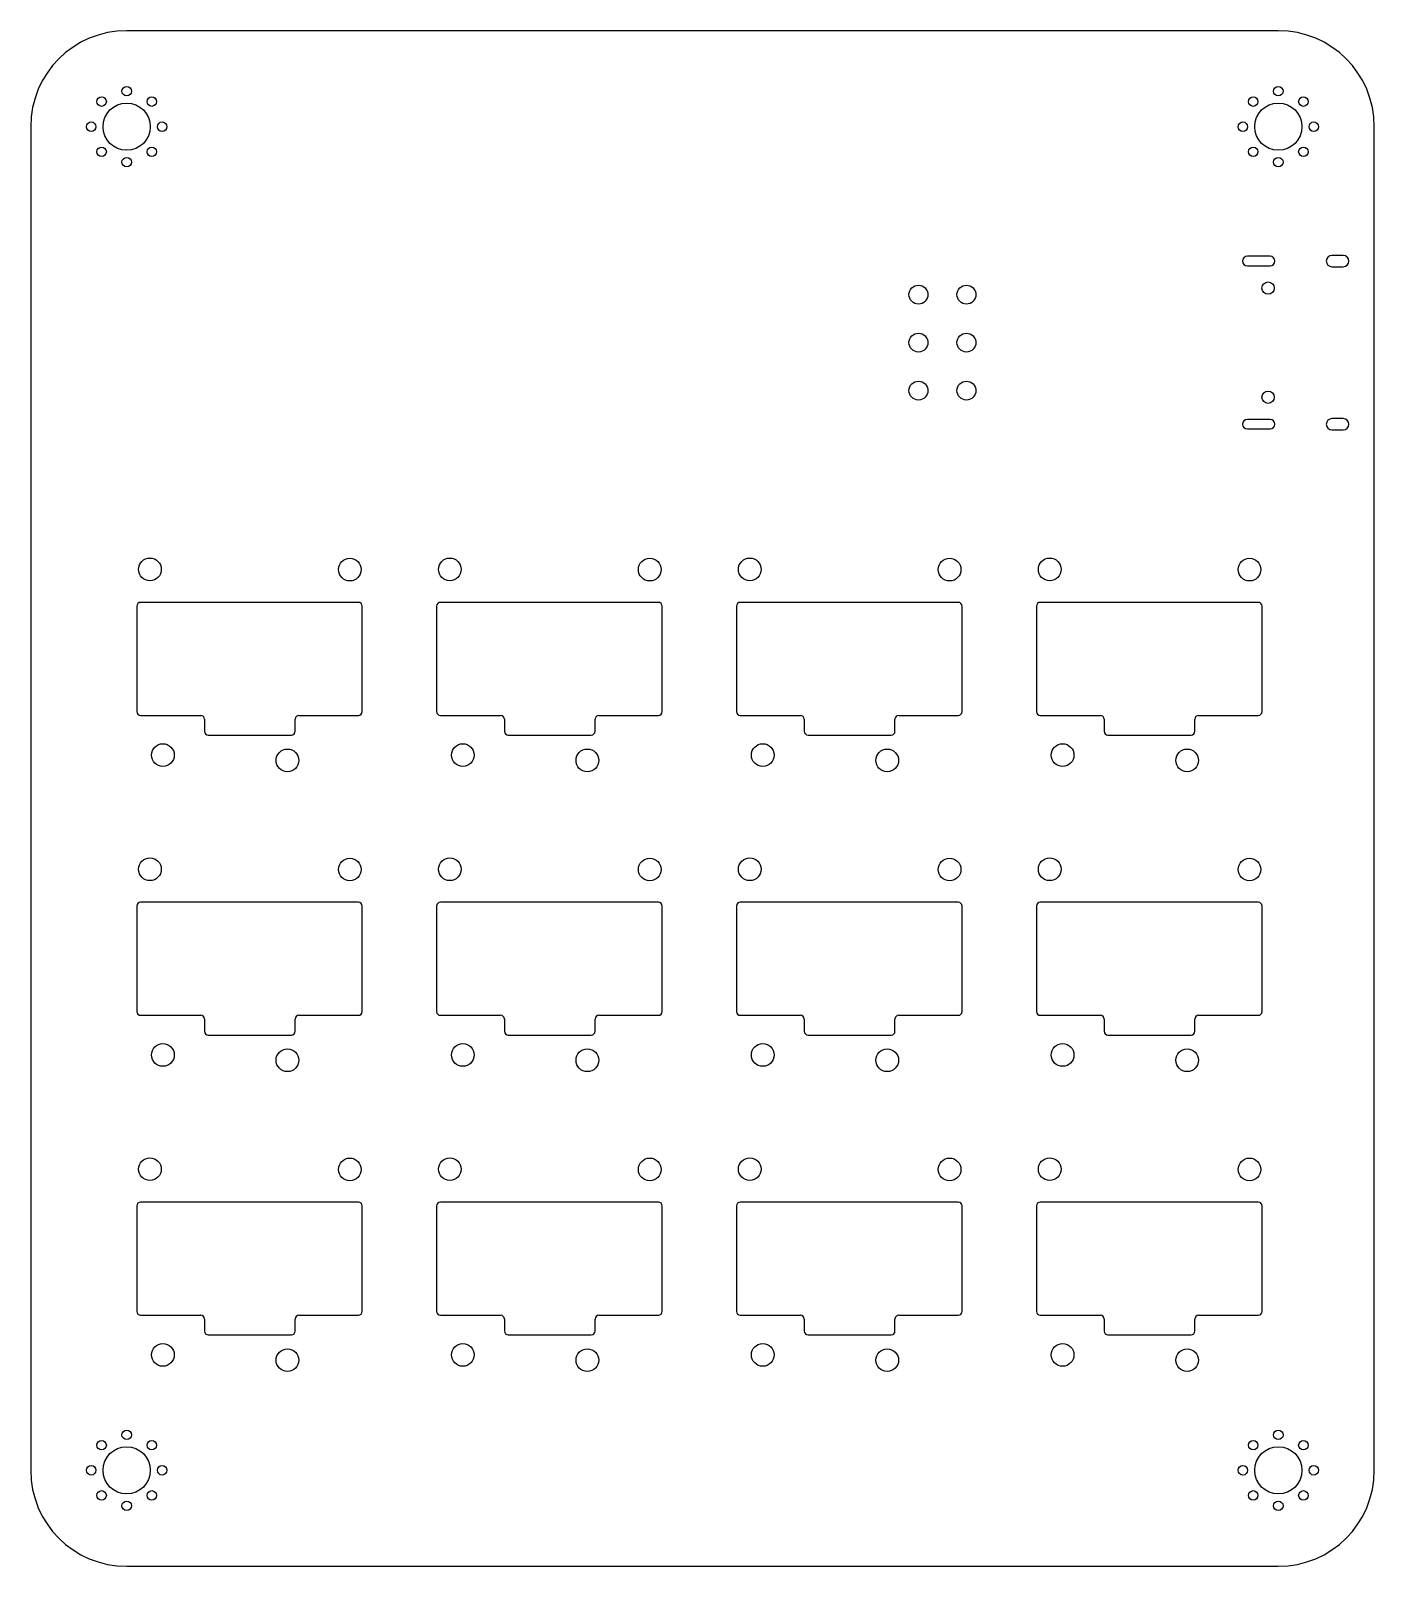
# Model space of a CAD drawing. Header units: millimetres. Extents: x 167 to 238.1, y -117.5 to -36.2.
import ezdxf

# ---------------------------------------------------------------- set-up
doc = ezdxf.new("R2010")
doc.units = ezdxf.units.MM

msp = doc.modelspace()

# ---------------------------------------------------------------- linework, layer by layer
at = {"color": 7, "linetype": 'Continuous', "lineweight": 25}
for p, q in [((233.045, -36.195), (172.085, -36.195)), ((167.005, -41.275), (167.005, -112.395)), ((238.125, -112.395), (238.125, -41.275)), ((232.605, -48.135), (231.405, -48.135)), ((231.405, -48.635), (232.605, -48.635)), ((236.485, -48.085), (235.885, -48.085)), ((235.885, -48.685), (236.485, -48.685)), ((232.605, -56.775), (231.405, -56.775)), ((236.485, -56.725), (235.885, -56.725)), ((231.405, -57.275), (232.605, -57.275)), ((235.885, -57.325), (236.485, -57.325)), ((184.356518, -66.453232), (172.817059, -66.453232)), ((200.231518, -66.453232), (188.692059, -66.453232)), ((216.106518, -66.453232), (204.567059, -66.453232)), ((231.981518, -66.453232), (220.442059, -66.453232)), ((172.617059, -66.653232), (172.617059, -72.236903)), ((184.556518, -72.236903), (184.556518, -66.653232)), ((188.492059, -66.653232), (188.492059, -72.236903)), ((200.431518, -72.236903), (200.431518, -66.653232)), ((204.367059, -66.653232), (204.367059, -72.236903)), ((216.306518, -72.236903), (216.306518, -66.653232)), ((220.242059, -66.653232), (220.242059, -72.236903)), ((232.181518, -72.236903), (232.181518, -66.653232)), ((172.817059, -72.436903), (176.003, -72.436903)), ((176.203, -72.636903), (176.203, -73.279)), ((181.00331, -73.279), (181.00331, -72.636903)), ((181.20331, -72.436903), (184.356518, -72.436903)), ((188.692059, -72.436903), (191.878, -72.436903)), ((192.078, -72.636903), (192.078, -73.279)), ((196.87831, -73.279), (196.87831, -72.636903)), ((197.07831, -72.436903), (200.231518, -72.436903)), ((204.567059, -72.436903), (207.753, -72.436903)), ((207.953, -72.636903), (207.953, -73.279)), ((212.75331, -73.279), (212.75331, -72.636903)), ((212.95331, -72.436903), (216.106518, -72.436903)), ((220.442059, -72.436903), (223.628, -72.436903)), ((223.828, -72.636903), (223.828, -73.279)), ((228.62831, -73.279), (228.62831, -72.636903)), ((228.82831, -72.436903), (231.981518, -72.436903)), ((176.403, -73.479), (180.80331, -73.479)), ((192.278, -73.479), (196.67831, -73.479)), ((208.153, -73.479), (212.55331, -73.479)), ((224.028, -73.479), (228.42831, -73.479)), ((172.617059, -82.528232), (172.617059, -88.111903)), ((184.356518, -82.328232), (172.817059, -82.328232)), ((184.556518, -88.111903), (184.556518, -82.528232)), ((188.492059, -82.528232), (188.492059, -88.111903)), ((200.231518, -82.328232), (188.692059, -82.328232)), ((200.431518, -88.111903), (200.431518, -82.528232)), ((204.367059, -82.528232), (204.367059, -88.111903)), ((216.106518, -82.328232), (204.567059, -82.328232)), ((216.306518, -88.111903), (216.306518, -82.528232)), ((220.242059, -82.528232), (220.242059, -88.111903)), ((231.981518, -82.328232), (220.442059, -82.328232)), ((232.181518, -88.111903), (232.181518, -82.528232)), ((172.817059, -88.311903), (176.003, -88.311903)), ((176.203, -88.511903), (176.203, -89.154)), ((181.00331, -89.154), (181.00331, -88.511903)), ((181.20331, -88.311903), (184.356518, -88.311903)), ((188.692059, -88.311903), (191.878, -88.311903)), ((192.078, -88.511903), (192.078, -89.154)), ((196.87831, -89.154), (196.87831, -88.511903)), ((197.07831, -88.311903), (200.231518, -88.311903)), ((204.567059, -88.311903), (207.753, -88.311903)), ((207.953, -88.511903), (207.953, -89.154)), ((212.75331, -89.154), (212.75331, -88.511903)), ((212.95331, -88.311903), (216.106518, -88.311903)), ((220.442059, -88.311903), (223.628, -88.311903)), ((223.828, -88.511903), (223.828, -89.154)), ((228.62831, -89.154), (228.62831, -88.511903)), ((228.82831, -88.311903), (231.981518, -88.311903)), ((176.403, -89.354), (180.80331, -89.354)), ((192.278, -89.354), (196.67831, -89.354)), ((208.153, -89.354), (212.55331, -89.354)), ((224.028, -89.354), (228.42831, -89.354)), ((184.356518, -98.203232), (172.817059, -98.203232)), ((200.231518, -98.203232), (188.692059, -98.203232)), ((216.106518, -98.203232), (204.567059, -98.203232)), ((231.981518, -98.203232), (220.442059, -98.203232)), ((172.617059, -98.403232), (172.617059, -103.986903)), ((184.556518, -103.986903), (184.556518, -98.403232)), ((188.492059, -98.403232), (188.492059, -103.986903)), ((200.431518, -103.986903), (200.431518, -98.403232)), ((204.367059, -98.403232), (204.367059, -103.986903)), ((216.306518, -103.986903), (216.306518, -98.403232)), ((220.242059, -98.403232), (220.242059, -103.986903)), ((232.181518, -103.986903), (232.181518, -98.403232)), ((172.817059, -104.186903), (176.003, -104.186903)), ((176.203, -104.386903), (176.203, -105.029)), ((181.00331, -105.029), (181.00331, -104.386903)), ((181.20331, -104.186903), (184.356518, -104.186903)), ((188.692059, -104.186903), (191.878, -104.186903)), ((192.078, -104.386903), (192.078, -105.029)), ((196.87831, -105.029), (196.87831, -104.386903)), ((197.07831, -104.186903), (200.231518, -104.186903)), ((204.567059, -104.186903), (207.753, -104.186903)), ((207.953, -104.386903), (207.953, -105.029)), ((212.75331, -105.029), (212.75331, -104.386903)), ((212.95331, -104.186903), (216.106518, -104.186903)), ((220.442059, -104.186903), (223.628, -104.186903)), ((223.828, -104.386903), (223.828, -105.029)), ((228.62831, -105.029), (228.62831, -104.386903)), ((228.82831, -104.186903), (231.981518, -104.186903)), ((176.403, -105.229), (180.80331, -105.229)), ((192.278, -105.229), (196.67831, -105.229)), ((208.153, -105.229), (212.55331, -105.229)), ((224.028, -105.229), (228.42831, -105.229)), ((172.085, -117.475), (233.045, -117.475))]:
    msp.add_line(p, q, dxfattribs=at)
for centre, radius in [((170.759175, -39.949175), 0.25), ((172.085, -39.4), 0.25), ((173.410825, -39.949175), 0.25), ((231.719175, -39.949175), 0.25), ((233.045, -39.4), 0.25), ((234.370825, -39.949175), 0.25), ((172.085, -41.275), 1.25), ((233.045, -41.275), 1.25), ((170.21, -41.275), 0.25), ((173.96, -41.275), 0.25), ((231.17, -41.275), 0.25), ((234.92, -41.275), 0.25), ((170.759175, -42.600825), 0.25), ((172.085, -43.15), 0.25), ((173.410825, -42.600825), 0.25), ((231.719175, -42.600825), 0.25), ((233.045, -43.15), 0.25), ((234.370825, -42.600825), 0.25), ((232.505, -49.815), 0.325), ((213.995, -50.165), 0.5), ((216.535, -50.165), 0.5), ((213.995, -52.705), 0.5), ((216.535, -52.705), 0.5), ((213.995, -55.245), 0.5), ((216.535, -55.245), 0.5), ((232.505, -55.595), 0.325), ((173.3169, -64.7065), 0.6), ((183.896, -64.7192), 0.6), ((189.1919, -64.7065), 0.6), ((199.771, -64.7192), 0.6), ((205.0669, -64.7065), 0.6), ((215.646, -64.7192), 0.6), ((220.9419, -64.7065), 0.6), ((231.521, -64.7192), 0.6), ((174.0027, -74.5363), 0.6), ((189.8777, -74.5363), 0.6), ((205.7527, -74.5363), 0.6), ((221.6277, -74.5363), 0.6), ((180.594, -74.8157), 0.6), ((196.469, -74.8157), 0.6), ((212.344, -74.8157), 0.6), ((228.219, -74.8157), 0.6), ((173.3169, -80.5815), 0.6), ((183.896, -80.5942), 0.6), ((189.1919, -80.5815), 0.6), ((199.771, -80.5942), 0.6), ((205.0669, -80.5815), 0.6), ((215.646, -80.5942), 0.6), ((220.9419, -80.5815), 0.6), ((231.521, -80.5942), 0.6), ((174.0027, -90.4113), 0.6), ((180.594, -90.6907), 0.6), ((189.8777, -90.4113), 0.6), ((196.469, -90.6907), 0.6), ((205.7527, -90.4113), 0.6), ((212.344, -90.6907), 0.6), ((221.6277, -90.4113), 0.6), ((228.219, -90.6907), 0.6), ((173.3169, -96.4565), 0.6), ((183.896, -96.4692), 0.6), ((189.1919, -96.4565), 0.6), ((199.771, -96.4692), 0.6), ((205.0669, -96.4565), 0.6), ((215.646, -96.4692), 0.6), ((220.9419, -96.4565), 0.6), ((231.521, -96.4692), 0.6), ((174.0027, -106.2863), 0.6), ((180.594, -106.5657), 0.6), ((189.8777, -106.2863), 0.6), ((196.469, -106.5657), 0.6), ((205.7527, -106.2863), 0.6), ((212.344, -106.5657), 0.6), ((221.6277, -106.2863), 0.6), ((228.219, -106.5657), 0.6), ((172.085, -110.52), 0.25), ((233.045, -110.52), 0.25), ((170.759175, -111.069175), 0.25), ((172.085, -112.395), 1.25), ((173.410825, -111.069175), 0.25), ((231.719175, -111.069175), 0.25), ((233.045, -112.395), 1.25), ((234.370825, -111.069175), 0.25), ((170.21, -112.395), 0.25), ((173.96, -112.395), 0.25), ((231.17, -112.395), 0.25), ((234.92, -112.395), 0.25), ((170.759175, -113.720825), 0.25), ((173.410825, -113.720825), 0.25), ((231.719175, -113.720825), 0.25), ((234.370825, -113.720825), 0.25), ((172.085, -114.27), 0.25), ((233.045, -114.27), 0.25)]:
    msp.add_circle(centre, radius, dxfattribs=at)
for centre, radius, start, end in [((172.085, -41.275), 5.08, 90, 180), ((233.045, -41.275), 5.08, 0, 90), ((231.405, -48.385), 0.25, 90, 270), ((232.605, -48.385), 0.25, 270, 90), ((235.885, -48.385), 0.3, 90, 270), ((236.485, -48.385), 0.3, 270, 90), ((231.405, -57.025), 0.25, 90, 270), ((232.605, -57.025), 0.25, 270, 90), ((235.885, -57.025), 0.3, 90, 270), ((236.485, -57.025), 0.3, 270, 90), ((172.817059, -66.653232), 0.2, 90, 180), ((184.356518, -66.653232), 0.2, 0, 90), ((188.692059, -66.653232), 0.2, 90, 180), ((200.231518, -66.653232), 0.2, 0, 90), ((204.567059, -66.653232), 0.2, 90, 180), ((216.106518, -66.653232), 0.2, 0, 90), ((220.442059, -66.653232), 0.2, 90, 180), ((231.981518, -66.653232), 0.2, 0, 90), ((172.817059, -72.236903), 0.2, 180, 270), ((184.356518, -72.236903), 0.2, 270, 360), ((188.692059, -72.236903), 0.2, 180, 270), ((200.231518, -72.236903), 0.2, 270, 360), ((204.567059, -72.236903), 0.2, 180, 270), ((216.106518, -72.236903), 0.2, 270, 360), ((220.442059, -72.236903), 0.2, 180, 270), ((231.981518, -72.236903), 0.2, 270, 360), ((176.003, -72.636903), 0.2, 0, 90), ((181.20331, -72.636903), 0.2, 90, 180), ((191.878, -72.636903), 0.2, 0, 90), ((197.07831, -72.636903), 0.2, 90, 180), ((207.753, -72.636903), 0.2, 0, 90), ((212.95331, -72.636903), 0.2, 90, 180), ((223.628, -72.636903), 0.2, 0, 90), ((228.82831, -72.636903), 0.2, 90, 180), ((176.403, -73.279), 0.2, 180, 270), ((180.80331, -73.279), 0.2, 270, 0), ((192.278, -73.279), 0.2, 180, 270), ((196.67831, -73.279), 0.2, 270, 0), ((208.153, -73.279), 0.2, 180, 270), ((212.55331, -73.279), 0.2, 270, 0), ((224.028, -73.279), 0.2, 180, 270), ((228.42831, -73.279), 0.2, 270, 0), ((172.817059, -82.528232), 0.2, 90, 180), ((184.356518, -82.528232), 0.2, 0, 90), ((188.692059, -82.528232), 0.2, 90, 180), ((200.231518, -82.528232), 0.2, 0, 90), ((204.567059, -82.528232), 0.2, 90, 180), ((216.106518, -82.528232), 0.2, 0, 90), ((220.442059, -82.528232), 0.2, 90, 180), ((231.981518, -82.528232), 0.2, 0, 90), ((172.817059, -88.111903), 0.2, 180, 270), ((176.003, -88.511903), 0.2, 0, 90), ((181.20331, -88.511903), 0.2, 90, 180), ((184.356518, -88.111903), 0.2, 270, 360), ((188.692059, -88.111903), 0.2, 180, 270), ((191.878, -88.511903), 0.2, 0, 90), ((197.07831, -88.511903), 0.2, 90, 180), ((200.231518, -88.111903), 0.2, 270, 360), ((204.567059, -88.111903), 0.2, 180, 270), ((207.753, -88.511903), 0.2, 0, 90), ((212.95331, -88.511903), 0.2, 90, 180), ((216.106518, -88.111903), 0.2, 270, 360), ((220.442059, -88.111903), 0.2, 180, 270), ((223.628, -88.511903), 0.2, 0, 90), ((228.82831, -88.511903), 0.2, 90, 180), ((231.981518, -88.111903), 0.2, 270, 360), ((176.403, -89.154), 0.2, 180, 270), ((180.80331, -89.154), 0.2, 270, 0), ((192.278, -89.154), 0.2, 180, 270), ((196.67831, -89.154), 0.2, 270, 0), ((208.153, -89.154), 0.2, 180, 270), ((212.55331, -89.154), 0.2, 270, 0), ((224.028, -89.154), 0.2, 180, 270), ((228.42831, -89.154), 0.2, 270, 0), ((172.817059, -98.403232), 0.2, 90, 180), ((184.356518, -98.403232), 0.2, 0, 90), ((188.692059, -98.403232), 0.2, 90, 180), ((200.231518, -98.403232), 0.2, 0, 90), ((204.567059, -98.403232), 0.2, 90, 180), ((216.106518, -98.403232), 0.2, 0, 90), ((220.442059, -98.403232), 0.2, 90, 180), ((231.981518, -98.403232), 0.2, 0, 90), ((172.817059, -103.986903), 0.2, 180, 270), ((184.356518, -103.986903), 0.2, 270, 360), ((188.692059, -103.986903), 0.2, 180, 270), ((200.231518, -103.986903), 0.2, 270, 360), ((204.567059, -103.986903), 0.2, 180, 270), ((216.106518, -103.986903), 0.2, 270, 360), ((220.442059, -103.986903), 0.2, 180, 270), ((231.981518, -103.986903), 0.2, 270, 360), ((176.003, -104.386903), 0.2, 0, 90), ((181.20331, -104.386903), 0.2, 90, 180), ((191.878, -104.386903), 0.2, 0, 90), ((197.07831, -104.386903), 0.2, 90, 180), ((207.753, -104.386903), 0.2, 0, 90), ((212.95331, -104.386903), 0.2, 90, 180), ((223.628, -104.386903), 0.2, 0, 90), ((228.82831, -104.386903), 0.2, 90, 180), ((176.403, -105.029), 0.2, 180, 270), ((180.80331, -105.029), 0.2, 270, 0), ((192.278, -105.029), 0.2, 180, 270), ((196.67831, -105.029), 0.2, 270, 0), ((208.153, -105.029), 0.2, 180, 270), ((212.55331, -105.029), 0.2, 270, 0), ((224.028, -105.029), 0.2, 180, 270), ((228.42831, -105.029), 0.2, 270, 0), ((172.085, -112.395), 5.08, 180, 270), ((233.045, -112.395), 5.08, 270, 0)]:
    msp.add_arc(centre, radius, start, end, dxfattribs=at)

doc.saveas('drawing.dxf')
